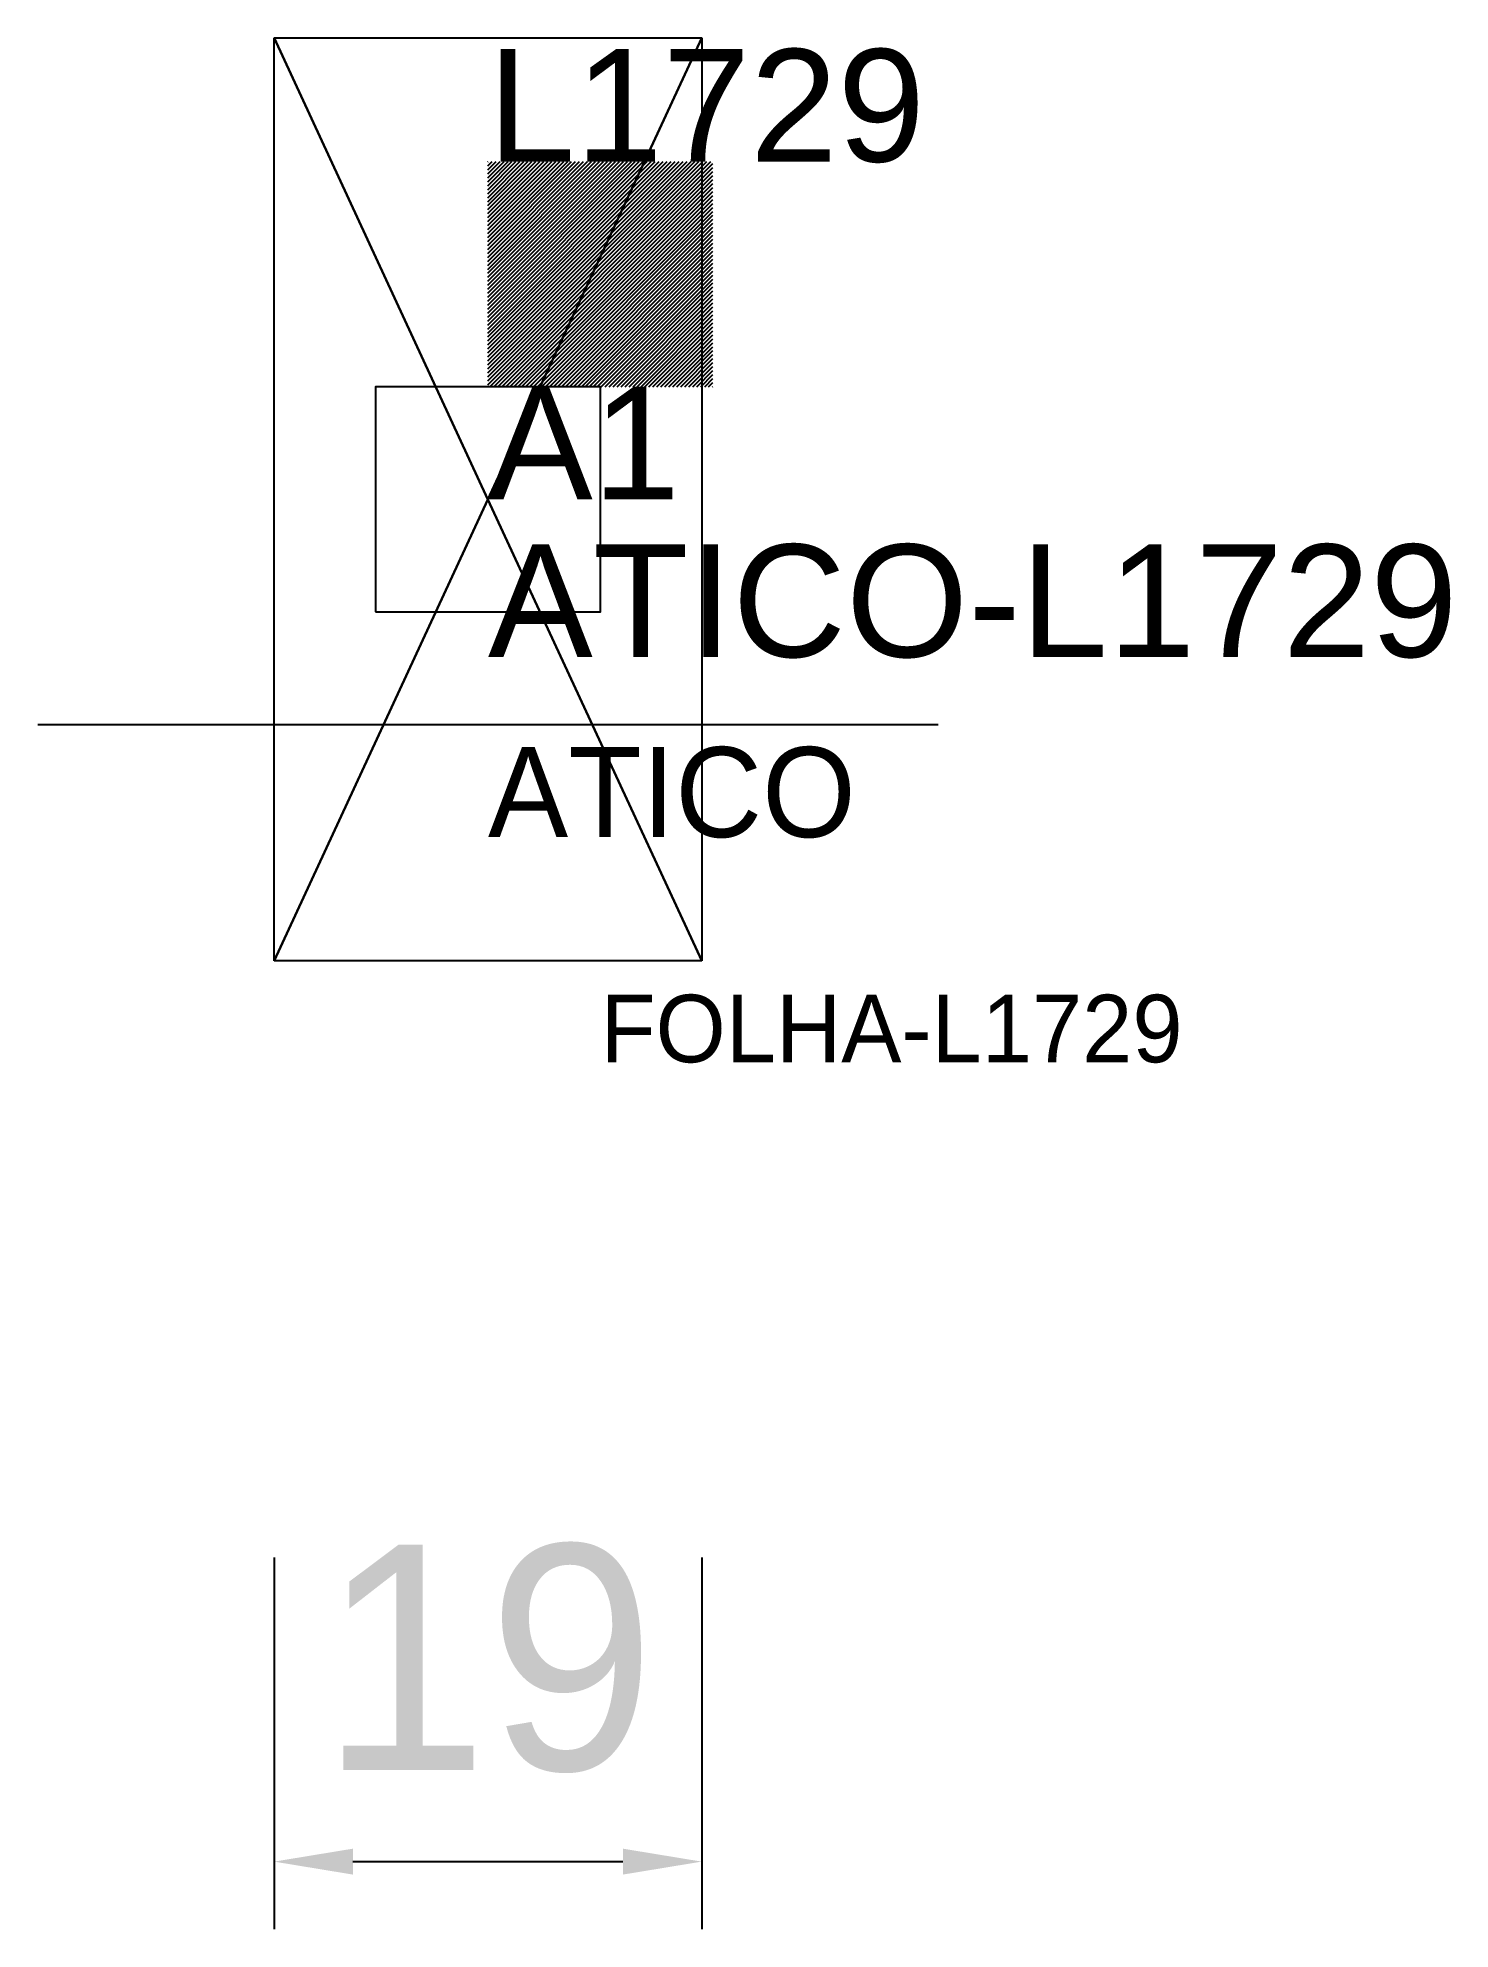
# Model space of a CAD drawing. Header units: metres. Extents: x 211.7 to 274.5, y 117.5 to 201.5.
import ezdxf

# ---------------------------------------------------------------- set-up
doc = ezdxf.new("R2010")
doc.units = ezdxf.units.M
for name, color, linetype in [('3', 3, 'CONTINUOUS'), ('AUX00', 7, 'CONTINUOUS'), ('COTA', 241, 'CONTINUOUS'), ('FOLHA', 255, 'CONTINUOUS'), ('Hachura', 251, 'CONTINUOUS'), ('NOMENCLATURA', 7, 'CONTINUOUS'), ('Nível', 160, 'CONTINUOUS'), ('Painéis', 200, 'CONTINUOUS'), ('Pilares', 5, 'CONTINUOUS'), ('REAPROVEITAMENTO', 251, 'CONTINUOUS'), ('SARR_2.2x7', 40, 'CONTINUOUS')]:
    doc.layers.add(name, color=color, linetype=linetype)
doc.styles.add('ARIAL', font='Arial.ttf')
doc.styles.add('STR_STANDARD', font='arial.ttf')
doc.dimstyles.new('EZ DXF', dxfattribs={"dimtxt": 10, "dimasz": 3.5, "dimexe": 3, "dimexo": 1.5, "dimgap": 1, "dimtad": 1, "dimdec": 1, "dimdsep": 46, "dimcen": 2.5, "dimazin": 3, "dimtfac": 1, "dimtmove": 0, "dimatfit": 3})

msp = doc.modelspace()

# ---------------------------------------------------------------- hatches: boundary and pattern name
at = {"layer": 'Hachura'}
h = msp.add_hatch(dxfattribs=at)
h.set_pattern_fill('ANSI31', scale=50)
h.paths.add_polyline_path([(231.7, 181), (241.2, 201.5), (241.2, 160.5), (231.7, 181), (241.2, 160.5), (222.2, 160.5), (231.7, 181), (222.2, 160.5), (222.2, 201.5), (231.7, 181), (222.2, 201.5), (241.2, 201.5)])
h = msp.add_hatch(dxfattribs=at)
h.set_pattern_fill('ANSI31', scale=50)
h.paths.add_polyline_path([(231.7, 181), (241.2, 201.5), (241.2, 160.5), (231.7, 181), (241.2, 160.5), (222.2, 160.5), (231.7, 181), (222.2, 160.5), (222.2, 201.5), (231.7, 181), (222.2, 201.5), (241.2, 201.5)])
at = {"layer": 'Reaproveitamento'}
h = msp.add_hatch(dxfattribs=at)
h.set_pattern_fill('SOLID')
h.paths.add_polyline_path([(231.7, 186), (241.7, 186), (241.7, 196), (231.7, 196)])
h = msp.add_hatch(dxfattribs=at)
h.set_pattern_fill('SOLID')
h.paths.add_polyline_path([(231.7, 186), (241.7, 186), (241.7, 196), (231.7, 196)])

# ---------------------------------------------------------------- linework, layer by layer
at = {"layer": 'Painéis', "color": 200}
for p, q in [((222.2, 160.5), (222.2, 201.5)), ((222.2, 201.5), (231.7, 181)), ((231.7, 181), (222.2, 201.5)), ((222.2, 201.5), (241.2, 201.5)), ((222.2, 160.5), (222.2, 201.5)), ((222.2, 201.5), (231.7, 181)), ((231.7, 181), (222.2, 201.5)), ((222.2, 201.5), (241.2, 201.5)), ((231.7, 181), (241.2, 201.5)), ((241.2, 201.5), (231.7, 181)), ((231.7, 181), (241.2, 201.5)), ((241.2, 201.5), (231.7, 181)), ((241.2, 201.5), (241.2, 160.5)), ((241.2, 201.5), (241.2, 160.5)), ((222.2, 160.5), (231.7, 181)), ((231.7, 181), (222.2, 160.5)), ((222.2, 160.5), (231.7, 181)), ((231.7, 181), (222.2, 160.5)), ((241.2, 160.5), (231.7, 181)), ((231.7, 181), (241.2, 160.5)), ((241.2, 160.5), (231.7, 181)), ((231.7, 181), (241.2, 160.5)), ((241.2, 160.5), (222.2, 160.5)), ((241.2, 160.5), (222.2, 160.5))]:
    msp.add_line(p, q, dxfattribs=at)
at = {"layer": 'Pilares'}
msp.add_lwpolyline([(226.7, 176), (236.7, 176), (236.7, 186), (226.7, 186)], close=True, dxfattribs=at)
msp.add_lwpolyline([(226.7, 176), (236.7, 176), (236.7, 186), (226.7, 186)], close=True, dxfattribs=at)
at = {"layer": 'SARR_2.2x7'}
msp.add_line((211.7, 171), (251.7, 171), dxfattribs=at)
msp.add_line((211.7, 171), (251.7, 171), dxfattribs=at)

# ---------------------------------------------------------------- texts
at = {"layer": '3', "style": 'STR_STANDARD'}
msp.add_text('A1', height=5, dxfattribs=at).set_placement((231.7, 181))
msp.add_text('A1', height=5, dxfattribs=at).set_placement((231.7, 181))
at = {"layer": 'AUX00', "style": 'STR_STANDARD'}
msp.add_text('ATICO-L1729', height=5, dxfattribs=at).set_placement((231.7, 174))
msp.add_text('ATICO-L1729', height=5, dxfattribs=at).set_placement((231.7, 174))
at = {"layer": 'FOLHA'}
msp.add_text('FOLHA-L1729', height=3, dxfattribs=at).set_placement((236.7, 156))
msp.add_text('FOLHA-L1729', height=3, dxfattribs=at).set_placement((236.7, 156))
at = {"layer": 'NOMENCLATURA', "insert": (231.7, 201), "char_height": 5, "attachment_point": 1, "style": 'ARIAL'}
msp.add_mtext('L1729', dxfattribs=at)
msp.add_mtext('L1729', dxfattribs=at)
at = {"layer": 'Nível'}
msp.add_text('ATICO', height=4, dxfattribs=at).set_placement((231.7, 166))
msp.add_text('ATICO', height=4, dxfattribs=at).set_placement((231.7, 166))

# ---------------------------------------------------------------- dimensions: what is measured, and where the dimension line sits
at = {"layer": 'COTA'}
msp.add_linear_dim(base=(222.2, 120.5), p1=(222.2, 135.5), p2=(241.2, 135.5), dimstyle='EZ DXF', dxfattribs=at).render()
msp.add_linear_dim(base=(222.2, 120.5), p1=(222.2, 135.5), p2=(241.2, 135.5), dimstyle='EZ DXF', dxfattribs=at).render()

doc.saveas('drawing.dxf')
